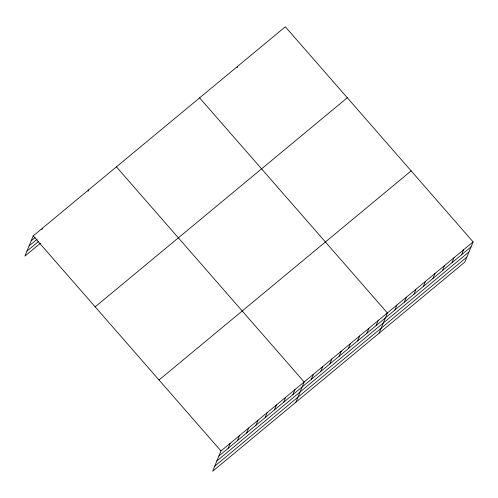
<?xml version="1.0" encoding="UTF-8"?>
<svg xmlns="http://www.w3.org/2000/svg" width="498" height="498" viewBox="0 0 498 498"><rect width="100%" height="100%" fill="white"/><g stroke="black" fill="none" stroke-linecap="round" stroke-linejoin="round"><path stroke-width="0.75" d="M473.1 241.879L220.969 450.964L212.665 471.226L464.79 262.135L473.1 241.879L285.335 26.774L33.21 235.865L24.9 256.121L40.5 243.186M41.869 229.622L42.455 228.202M88.09 191.288L88.675 189.869M237.129 67.697L237.714 66.271M228.171 448.281L230.219 443.301M237.415 440.618L239.463 435.632M246.659 432.949L248.707 427.969M255.904 425.286L257.952 420.3M265.154 417.617L267.196 412.63M274.398 409.954L276.44 404.967M283.642 402.284L285.684 397.298M292.886 394.615L294.928 389.635M295.868 402.222L304.172 381.966L116.414 166.867M311.375 379.283L313.416 374.297M320.619 371.62L322.66 366.634M329.863 363.951L331.911 358.965M339.107 356.282L341.155 351.302M348.351 348.619L350.399 343.632M357.595 340.949L359.643 335.969M366.845 333.286L368.887 328.3M376.09 325.617L378.131 320.631M379.065 333.224L387.376 312.968L199.611 97.869M394.858 310.055L396.9 305.069M404.382 302.155L406.424 297.169M413.906 294.256L415.948 289.27M423.431 286.356L425.479 281.37M432.955 278.457L435.003 273.47M442.479 270.557L444.527 265.571M452.003 262.658L454.052 257.671M461.534 254.758L463.576 249.772M31.162 240.851L35.209 237.496M29.096 245.894L37.188 239.183M26.967 251.085L38.52 241.499M95.168 306.849L347.299 97.757M159.011 379.98L411.136 170.895M218.927 455.95L471.058 246.859M216.86 460.992L468.992 251.901M214.731 466.184L466.856 257.093M33.21 235.865L220.969 450.964"/></g></svg>
